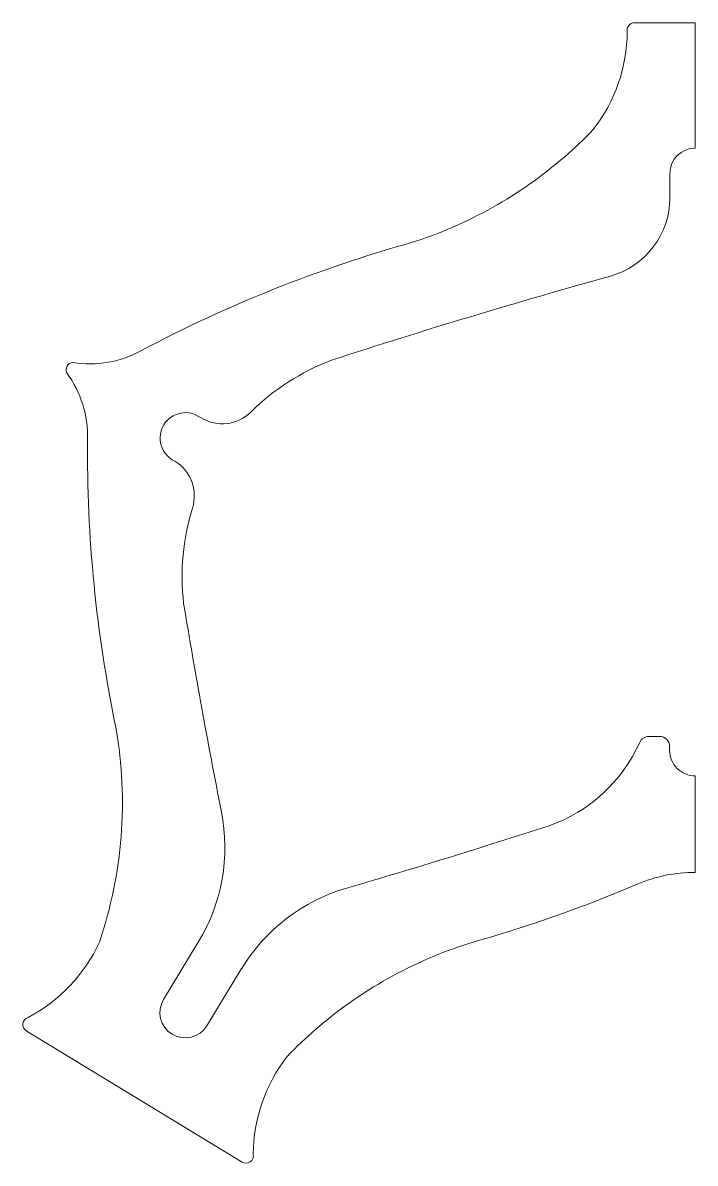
# Model space of a CAD drawing. Header units: inches. Extents: x 0 to 33.1, y 0 to 56.2.
import ezdxf

# ---------------------------------------------------------------- set-up
doc = ezdxf.new("R2010")
doc.units = ezdxf.units.IN
doc.header["$LTSCALE"] = 0.5
doc.header["$MEASUREMENT"] = 0
doc.layers.get('0').update_dxf_attribs({"lineweight": 18})

msp = doc.modelspace()

# ---------------------------------------------------------------- linework, layer by layer
for p, q in [((30.142, 56.178), (33.137, 56.178)), ((30.142, 56.178), (33.137, 56.178)), ((33.137, 56.178), (33.137, 50.008)), ((31.887, 48.758), (31.887, 47.555)), ((8.789, 36.715), (8.662, 36.792)), ((7.491, 34.579), (7.363, 34.656)), ((31.378, 21.024), (30.859, 21.024)), ((31.878, 20.333), (31.878, 20.524)), ((33.137, 19.083), (33.137, 14.327)), ((6.936, 8.07), (8.648, 10.886)), ((9.072, 6.771), (10.784, 9.587)), ((5.491, 3.287), (0.171, 6.521)), ((5.491, 3.287), (10.81, 0.053))]:
    msp.add_line(p, q)
for centre, radius, start, end in [((21.819, 55.803), 7.967, 322.1944, 359.6053), ((30.142, 55.815), 0.363, 90, 190.6317), ((12.689, 65.737), 21.388, 310.9532, 316.1515), ((33.137, 48.758), 1.25, 90, 180), ((12.689, 65.737), 21.388, 287.5945, 310.9532), ((27.887, 47.555), 4, 285.5674, 0), ((37.117, -18.968), 66.778, 105.60435, 117.91888), ((120.201, -283.807), 339.98, 105.56738, 107.988), ((3.305, 44.596), 5.22, 260.8264, 299.1748), ((2.493, 39.08), 0.363, 93.1272, 148.7007), ((19.239, 28.914), 11.379, 110.7412, 134.7001), ((2.493, 39.08), 0.363, 148.7007, 204.2741), ((-2.03, 35.821), 5.22, 358.2265, 36.5749), ((8.012, 35.724), 1.25, 58.7007, 238.7007), ((9.828, 38.424), 2, 238.7007, 314.7001), ((69.963, 35.056), 66.778, 179.48244, 191.79696), ((6.452, 32.87), 2, 342.7013, 58.7007), ((19.226, 28.891), 11.379, 162.7013, 186.6602), ((343.326, 83.177), 339.98, 189.41332, 191.17182), ((-16.481, 17.76), 21.388, 341.2498, 9.8069), ((30.859, 20.524), 0.5, 90, 155.7776), ((31.378, 20.524), 0.5, 0, 90), ((23.379, 23.889), 7.702, 289.3542, 335.7776), ((33.128, 20.333), 1.25, 180, 270.4089), ((0.958, 15.562), 9, 328.7007, 11.1718), ((-79.06, 339.985), 339.98, 286.2295, 287.988), ((33.124, 7.07), 7.257, 89.8967, 113.1445), ((18.475, 4.912), 9, 106.2295, 148.7007), ((4.024, 75.146), 66.778, 285.60435, 293.14453), ((-3.46, 14.226), 7.967, 297.7961, 335.2069), ((28.452, -9.559), 21.388, 107.5945, 130.9532), ((8.004, 7.421), 1.25, 148.7007, 328.7007), ((0.36, 6.831), 0.363, 106.7697, 238.7007), ((28.452, -9.559), 21.388, 130.9532, 136.1515), ((19.322, 0.375), 7.967, 142.1944, 179.6053), ((10.999, 0.363), 0.363, 238.7007, 10.6317)]:
    msp.add_arc(centre, radius, start, end)

doc.saveas('drawing.dxf')
